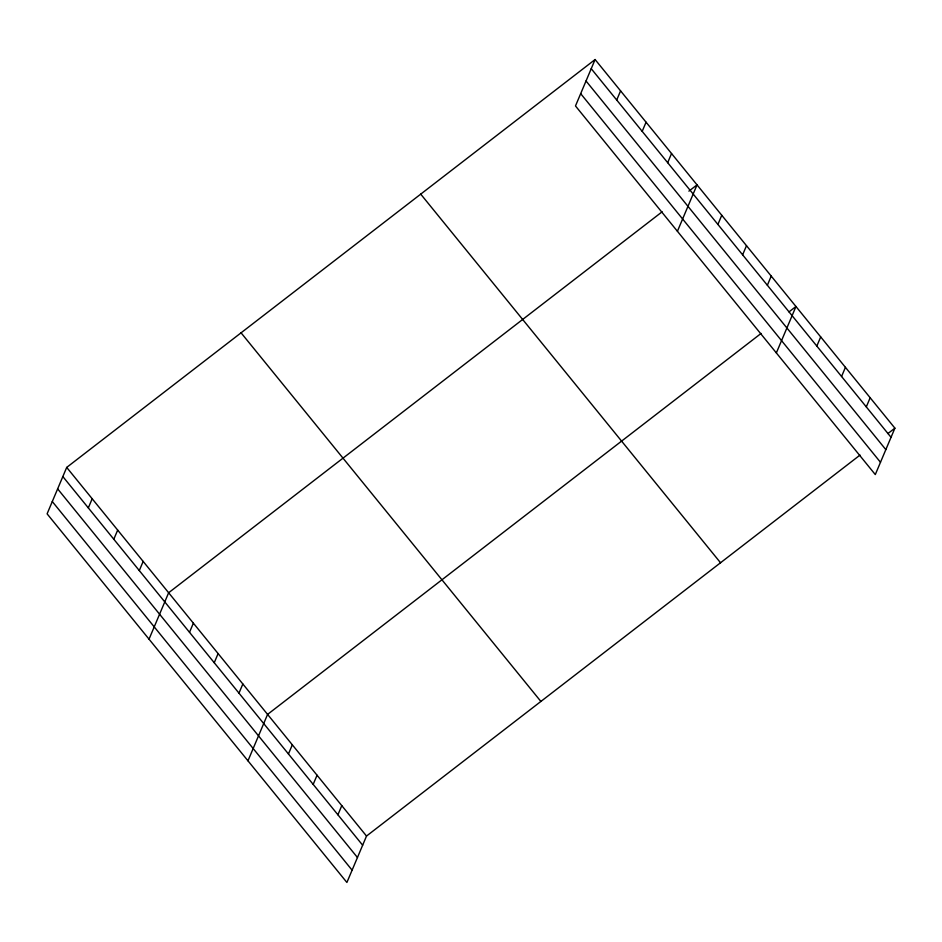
<?xml version="1.0" encoding="UTF-8"?>
<svg xmlns="http://www.w3.org/2000/svg" width="942" height="942" viewBox="0 0 942 942"><rect width="100%" height="100%" fill="white"/><g stroke="black" fill="none" stroke-linecap="round" stroke-linejoin="round"><path stroke-width="1.41" d="M595.097 59.534L575.48 105.951L875.295 474.58L894.9 428.163L595.097 59.534L66.705 467.42L47.1 513.837L346.903 882.466L366.52 836.049L860.022 455.08M88.324 507.903L92.186 498.754M113.805 539.236L117.679 530.087M139.298 570.569L143.16 561.42M149.036 639.171L168.642 592.753L662.155 211.785M189.507 632.317L193.381 623.168M214.246 662.732L218.108 653.571M238.974 693.135L242.848 683.986M247.97 760.818L267.575 714.401L761.089 333.433M288.452 753.965L292.314 744.816M313.18 784.38L317.054 775.219M616.716 100.017L620.578 90.868M337.919 814.783L341.781 805.634M642.197 131.35L646.059 122.201M667.678 162.683L671.54 153.534M677.416 231.285L697.033 184.868L688.885 191.144M717.898 224.431L721.76 215.282M742.626 254.846L746.5 245.685M767.365 285.249L771.227 276.1M776.349 352.932L795.966 306.515L788.984 311.896M816.832 346.079L820.694 336.93M841.571 376.494L845.433 367.333M866.299 406.897L870.161 397.748M887.929 433.544L894.9 428.163M591.223 68.684L891.038 437.312M586.03 80.988L885.833 449.617M580.684 93.658L880.487 462.287M420.721 194.134L720.536 562.763M241.07 332.82L540.885 701.449M66.705 467.42L366.52 836.049M62.843 476.57L362.646 845.198M57.65 488.874L357.454 857.503M52.293 501.544L352.108 870.173"/></g></svg>
